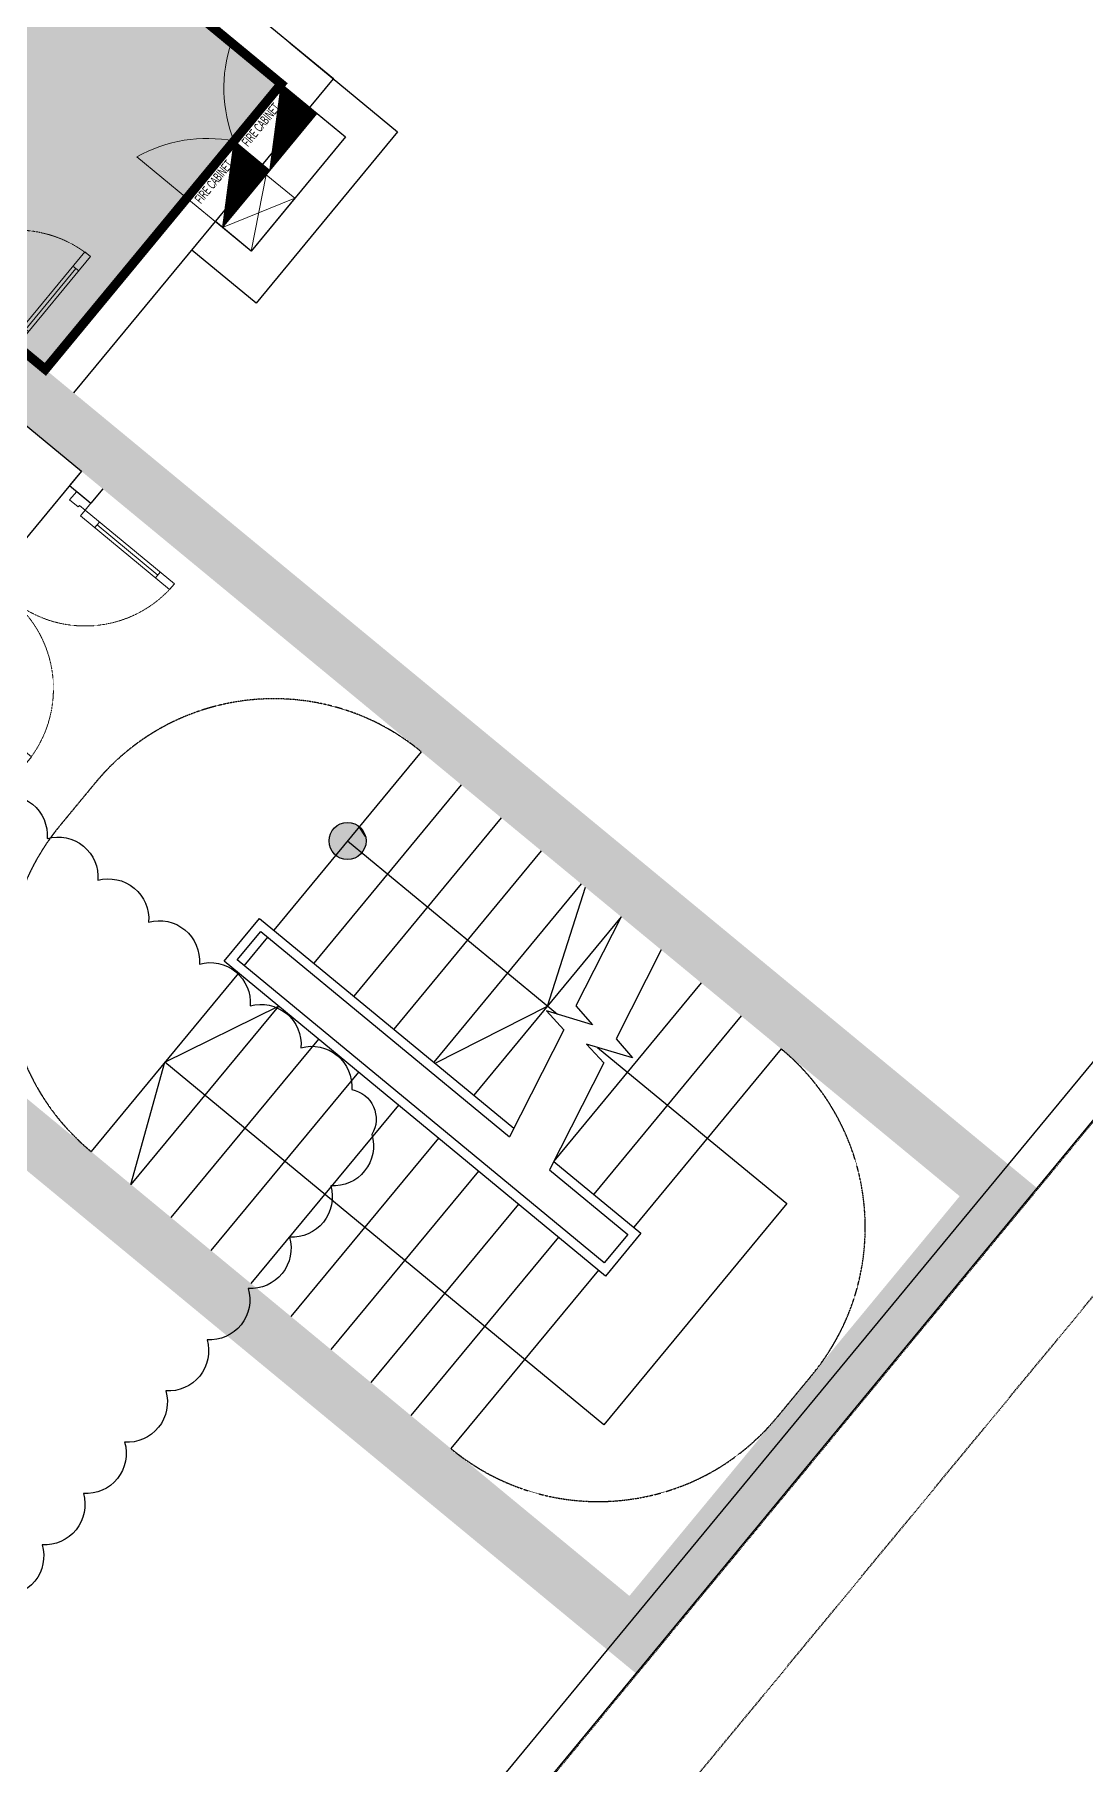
# Model space of a CAD drawing. Header units: millimetres. Extents: x -1307397 to 11565522512, y -626897 to 1138105.
# Drawn here: x 126814 to 132488, y 99717 to 109060 of the extents above; entities that cross this region are included whole.
import ezdxf

# ---------------------------------------------------------------- set-up
doc = ezdxf.new("R2010")
doc.units = ezdxf.units.MM
doc.header["$MEASUREMENT"] = 0
for name, pattern in [('HIDDEN', [0.375, 0.25, -0.125]), ('HIDDEN2', [0.1875, 0.125, -0.0625]), ('Xref_NT1+NT2_MBDV Cot vach_220729$0$CENTERX2', [4, 2.5, -0.5, 0.5, -0.5])]:
    doc.linetypes.add(name, pattern=pattern)
for name, color, linetype in [('A-FLOR-STRS-ARROW', 8, 'Continuous'), ('ccu12-Hatch', 250, 'Continuous'), ('KT-Net manh', 139, 'Continuous'), ('KT-Thay', 7, 'Continuous'), ('KT-Tuong', 1, 'Continuous'), ('SPE-MEP-General', 71, 'Continuous'), ('Xref_NT1+NT2_MBDV Cot vach_220729$0$ccu12-Thay', 7, 'Continuous'), ('Xref_NT1+NT2_MBDV Cot vach_220729$0$KT-Tuong', 1, 'Continuous')]:
    doc.layers.add(name, color=color, linetype=linetype)
doc.layers.add('CUA', color=37, linetype='Continuous', lineweight=13)
doc.layers.add('SPE-MEP-Fire', color=10, linetype='Continuous', lineweight=0)
doc.styles.get("Standard").update_dxf_attribs({"font": 'arial.ttf'})

# ---------------------------------------------------------------- blocks, each defined once
blk = doc.blocks.new('*U82')
for p, q in [((-1260, 525), (-1300, 525)), ((-1280, 100), (-1280, 525)), ((-90, 525), (-50, 525)), ((-70, 100), (-70, 525)), ((-1260, 100), (-1300, 100)), ((-90, 100), (-50, 100))]:
    blk.add_line(p, q)
for points in [[(-1300, 0), (-1260, 0), (-1260, 625), (-1300, 625)], [(-50, 0), (-90, 0), (-90, 625), (-50, 625)], [(-1350, -100), (-1290, -100), (-1290, -40), (-1300, -40), (-1300, 0), (-1350, 0)], [(0, -100), (-60, -100), (-60, -40), (-50, -40), (-50, 0), (0, 0)]]:
    blk.add_lwpolyline(points, close=True)
at = {"linetype": 'HIDDEN2'}
for centre, start, end in [((-1300, 0), 0, 89.99996), ((-50, 0), 90.00004, 180)]:
    blk.add_arc(centre, 625, start, end, dxfattribs=at)
blk = doc.blocks.new('A$C38114C1F')
at = {"layer": 'SPE-MEP-General', "color": 2, "elevation": 0.1}
blk.add_lwpolyline([(-6180, 16667.9, -0.520567), (-6180, 16312.6, -0.520567), (-6180, 15957.3, -0.520567), (-6180, 15602, -0.520567), (-6180, 15246.7, -0.520567), (-6180, 14891.5, -0.520567), (-6180, 14536.2, -0.520567), (-6180, 14180.9, -0.520567), (-6298.1, 13942.1, -0.520567), (-6653.3, 13937.5, -0.520567), (-7008.6, 13933, -0.520567), (-7363.8, 13928.4, -0.520567), (-7719.1, 13923.8, -0.520567), (-8074.4, 13919.3, -0.520567), (-8429.6, 13914.7, -0.520567), (-8784.9, 13910.2, -0.520567), (-9140.2, 13905.6, -0.520567), (-9495.4, 13901.1, -0.520567)], format="xyb", dxfattribs=at)
blk = doc.blocks.new('Fire cabinet 800x250')
at = {"layer": 'SPE-MEP-Fire'}
h = blk.add_hatch(dxfattribs=at)
h.set_pattern_fill('ANSI31', color=256)
h.set_pattern_definition([(45, (-400, -6e-13), (-0.088388348, 0.088388348), [])])
h.paths.add_polyline_path([(0, 0), (-400, 0), (0, 250)])
h = blk.add_hatch(dxfattribs=at)
h.set_pattern_fill('ANSI31', color=256)
h.paths.add_polyline_path([(400, 0), (0, 0), (400, 250)])
for p, q in [((-400, 250), (-400, 600)), ((400, 250), (400, 600))]:
    blk.add_line(p, q, dxfattribs=at)
for points in [[(400, 250), (-400, 250), (-400, 0), (400, 0)], [(0, 0), (-400, 0), (0, 250)], [(400, 0), (0, 0), (400, 250)]]:
    blk.add_lwpolyline(points, close=True, dxfattribs=at)
for centre, start, end in [((-679.5, -123), 28.76222, 68.86593), ((679.5, -123), 111.13407, 151.23778)]:
    blk.add_arc(centre, 775.1, start, end, dxfattribs=at)
at = {"color": 1, "width": 0.5}
for p in [(-377.6, 169.8), (21.9, 169.8)]:
    blk.add_text('FIRE CABINET', height=50, dxfattribs=at).set_placement(p)
blk = doc.blocks.new('trucktnuoctang36')
at = {"layer": 'SPE-MEP-Fire'}
for p, q in [((-5910.4, -11223.9, 0.9), (-5828.8, -10810.8, 0)), ((-6064.6, -11096.5, 0), (-5674.5, -10938.2, 0.9))]:
    blk.add_line(p, q, dxfattribs=at)
at = {"layer": 'SPE-MEP-Fire', "elevation": 0.9}
blk.add_lwpolyline([(-6064.4, -11096.1), (-5910.1, -11223.5), (-5674.5, -10938.2), (-5828.8, -10810.8)], close=True, dxfattribs=at)
at = {"layer": 'SPE-MEP-Fire', "extrusion": (-1.87585e-05, -8.83685e-06, 1), "rotation": 50.44881932549405}
blk.add_blockref('Fire cabinet 800x250', (-5809.4, -10787.9, 0.2), dxfattribs=at)

msp = doc.modelspace()

# ---------------------------------------------------------------- hatches: boundary and pattern name
at = {"layer": 'ccu12-Hatch', "ltscale": 0.5}
h = msp.add_hatch(dxfattribs=at)
h.set_pattern_fill('VATLIEU04', color=256, scale=50, angle=45, pattern_type=2)
h.set_pattern_definition([(95, (-930027.87, 71773.62), (275.776, 231.40354), [37.5, -412.5]), (40, (-930027.87, 71773.62), (-314.99608, 216.88407), [30, -330]), (145.4514, (-930004.9, 71792.9), (-39.21973, 448.28764), [31.8701, -350.57106]), (91.1842, (-930098.6, 71844.33), (435.8465, 318.80688), [56.25, -618.75]), (141.6356, (-930062.26, 71870.9), (-13.9495, 674.85584), [47.80514, -525.8565]), (36.1842, (-930098.6, 71844.33), (-13.95003, 674.85583), [45, -495]), (66, (-930045.55, 71862), (353.38579, 68.69124), [37.5, -412.5]), (11, (-930045.55, 71862), (-170.3543, 342.40422), [30, -330]), (116.4514, (-930016.1, 71867.73), (183.03181, 411.09531), [31.8701, -350.57106]), (82.5, (-930027.87, 71773.62), (-113.396593, 121.994909), [0, -326, 0, -335, 0, -331.25]), (52.5, (-930027.87, 71773.62), (-46.43647, 232.454725), [0, -191, 0, -318.5, 0, -126.25]), (12.5, (-930106.72, 71694.78), (196.709084, 180.760381), [0, -125, 0, -390, 0, -517.5]), (2.5, (-930142.07, 71659.42), (170.79499, 241.579903), [0, -162.5, 0, -259, 0, -367.5]), (90, (-930027.87, 71773.62), (-212.5, 0), []), (90, (-930071.18, 71816.93), (-212.5, 0), [])])
h.paths.add_polyline_path([(122955.5, 106984.6), (121299.9, 104979.8), (123304.6, 103324.3), (124960.2, 105329), (124497.6, 105711.1), (124688.6, 105942.4), (125382.6, 105369.3), (124936.9, 104829.5), (130025.8, 100626.9), (131808.8, 102785.8), (124252.4, 109026.2), (124443.4, 109257.5), (132231.1, 102826.1), (130066.1, 100204.5), (124745.8, 104598.2), (123344.9, 102901.9), (120877.6, 104939.6), (123329.1, 107908.1), (123560.4, 107717.1), (123146.5, 107215.9), (123686.3, 106770.2), (123495.2, 106538.9)])
at = {"layer": 'KT-Net manh'}
h = msp.add_hatch(dxfattribs=at)
h.set_pattern_fill('AR-PARQ1', color=256, scale=100)
h.paths.add_polyline_path([(143936.7, 145425.2), (147098, 142814.4), (148053.2, 143971), (146823.5, 144986.6, 0.172404), (143573.6, 146574.1, 0.150491), (140472.7, 145930.4, 0.090489), (137346.9, 143556.8, -0.00073), (135496.4, 141329.5), (109788.2, 110206.8), (109945.9, 110076.6), (110073.2, 110230.8), (112000.9, 108638.9), (111873.5, 108484.7), (115651.9, 105364.3), (121128.1, 111995.4), (126872.3, 107251.7), (128145.8, 108793.8), (119548.5, 115893.7)])
h.paths.add_polyline_path([(114912.7, 116090.8), (115676.8, 117016.1), (116602.1, 116252), (115837.9, 115326.7)], flags=16)
h.paths.add_polyline_path([(121441.5, 122112), (121696.2, 122420.4), (123623.8, 120828.5), (123369.1, 120520.1)], flags=16)
h.paths.add_polyline_path([(125610.4, 129044.5), (126374.5, 129969.8), (127299.8, 129205.7), (126535.6, 128280.4)], flags=16)
h.paths.add_polyline_path([(131213.9, 135829.8), (131468.6, 136138.3), (133396.3, 134546.3), (133141.6, 134237.9)], flags=16)
h.paths.add_polyline_path([(139253, 143288.2), (139507.7, 143596.6), (140818.1, 142514.5), (140563.4, 142206.2)], flags=16)
h = msp.add_hatch(color=256, dxfattribs=at)
edge = h.paths.add_edge_path(flags=0)
edge.add_arc((128503.9, 104704.5), 100, 230.44883, 590.44883)
h = msp.add_hatch(color=256, dxfattribs=at)
edge = h.paths.add_edge_path(flags=0)
edge.add_arc((128503.9, 104704.5), 100, 230.44883, 590.44883)
msp.add_hatch(color=256, dxfattribs=at).paths.add_polyline_path([(128450.3, 104788.9), (128410.9, 104741.3), (128407.1, 104679.6), (128440.2, 104627.4), (128497.7, 104604.7), (128557.6, 104620.2), (128596.9, 104667.8), (128600.7, 104729.5), (128567.6, 104781.6), (128510.1, 104804.3)], flags=0)
msp.add_hatch(color=256, dxfattribs=at).paths.add_polyline_path([(128450.3, 104788.9), (128410.9, 104741.3), (128407.1, 104679.6), (128440.2, 104627.4), (128497.7, 104604.7), (128557.6, 104620.2), (128596.9, 104667.8), (128600.7, 104729.5), (128567.6, 104781.6), (128510.1, 104804.3)], flags=0)

# ---------------------------------------------------------------- linework, layer by layer
at = {"layer": 'A-FLOR-STRS-ARROW', "elevation": 0}
for points in [[(129981.4, 104295), (129737, 103813.9), (129826.4, 103711.9), (129578.4, 103786.2), (129671.7, 103685.2), (129378.1, 103107.2)], [(130198, 104116.1), (129953.6, 103635), (130043, 103533), (129795, 103607.3), (129888.2, 103506.3), (129594.7, 102928.3)]]:
    msp.add_lwpolyline(points, dxfattribs=at)
at = {"layer": 'Defpoints', "ltscale": 0.5, "elevation": 0}
msp.add_lwpolyline([(123146.5, 107215.9), (124483.7, 108835.1), (127066.8, 106702), (126079.8, 105506.8), (125617.2, 105888.9), (125266.9, 105464.8)], close=True, dxfattribs=at)
at = {"layer": 'KT-Net manh'}
msp.add_line((128600.7, 104729.5, 0), (128567.6, 104781.6, 0), dxfattribs=at)
msp.add_line((128600.7, 104729.5, 0), (128567.6, 104781.6, 0), dxfattribs=at)
at = {"layer": 'KT-Net manh', "color": 3, "linetype": 'Xref_NT1+NT2_MBDV Cot vach_220729$0$CENTERX2', "ltscale": 2, "const_width": 50}
msp.add_lwpolyline([(135496.4, 141329.5, 0.00073), (137346.9, 143556.8, -0.090489), (140472.7, 145930.4, -0.150491), (143573.6, 146574.1, -0.172404), (146823.5, 144986.6), (148053.2, 143971), (147098, 142814.4), (143936.7, 145425.2), (119548.5, 115893.7), (128145.8, 108793.8), (126872.3, 107251.7), (121128.1, 111995.4), (115651.9, 105364.3), (111873.5, 108484.7), (112000.9, 108638.9), (110073.2, 110230.8), (109945.9, 110076.6), (109788.2, 110206.8), (135496.4, 141329.5)], format="xyb", dxfattribs=at)
at = {"layer": 'KT-Net manh', "linetype": 'HIDDEN', "elevation": 0}
for points in [[(128901.9, 105186.5, 0.414131), (127142.3, 105018.8), (126950.9, 104787.1, 0.414131), (127118.9, 103027.5, 1.000029)], [(130844.9, 103581.8, -0.414131), (131013, 101822.2), (130821.6, 101590.5, -0.414131), (129062, 101422.8, -1.000029)]]:
    msp.add_lwpolyline(points, format="xyb", dxfattribs=at)
at = {"layer": 'KT-Net manh', "elevation": 0}
for points in [[(128503.9, 104704.5), (129637.4, 103768.5)], [(128976.6, 103503.6), (129583.4, 103813.1), (129788.6, 104454.2)], [(127334.8, 102849.2), (127516.9, 103509.4), (128130.8, 103813)], [(129854, 103589.6), (130354.4, 103176.3), (130431.5, 103112.6), (130874.9, 102746.5), (129887.9, 101551.4), (127516.9, 103509.4)]]:
    msp.add_lwpolyline(points, dxfattribs=at)
at = {"layer": 'KT-Net manh'}
msp.add_circle((128503.9, 104704.5, 0), 100, dxfattribs=at)
msp.add_circle((128503.9, 104704.5, 0), 100, dxfattribs=at)
at = {"layer": 'KT-Thay', "extrusion": (-8.1449e-09, -9.92109e-09, 1)}
for p, q in [((128901.9, 105186.5, 0), (128105.9, 104222.6, 0)), ((129117.8, 105008.2, 0), (128321.8, 104044.3, 0)), ((129333.7, 104829.9, 0), (128537.7, 103866, 0)), ((129549.6, 104651.6, 0), (128753.6, 103687.7, 0)), ((129765.5, 104473.3, 0), (128969.5, 103509.5, 0)), ((129981.4, 104295, 0), (129185.4, 103331.2, 0)), ((127914.9, 103991.3, 0), (127118.9, 103027.5, 0)), ((130413.2, 103938.4, 0), (129617.2, 102974.6, 0)), ((128130.8, 103813, 0), (127334.8, 102849.2, 0)), ((130629.1, 103760.1, 0), (129833.1, 102796.3, 0)), ((128346.7, 103634.7, 0), (127550.7, 102670.9, 0)), ((130844.9, 103581.8), (130049, 102618, 0)), ((128562.6, 103456.4, 0), (127766.6, 102492.6, 0)), ((128778.5, 103278.1, 0), (127982.5, 102314.3, 0)), ((128994.4, 103099.8, 0), (128198.4, 102136, 0)), ((129210.3, 102921.5, 0), (128414.3, 101957.7, 0)), ((129426.2, 102743.3, 0), (128630.2, 101779.4, 0)), ((129642.1, 102565, 0), (128846.1, 101601.1, 0)), ((129858, 102386.7, 0), (129062, 101422.8))]:
    msp.add_line(p, q, dxfattribs=at)
at = {"layer": 'KT-Thay'}
msp.add_line((127946.7, 104029.9, 0), (128074.1, 104184.1, 0), dxfattribs=at)
at = {"layer": 'KT-Thay', "elevation": 0}
for points in [[(129617.9, 102974), (130087.5, 102586.1), (129896.5, 102354.8), (127837.8, 104055), (128028.8, 104286.3), (129401.3, 103152.9)], [(129594.7, 102928.3), (130017.2, 102579.4), (129889.8, 102425.2), (127908.2, 104061.7), (128035.5, 104215.9), (129378.1, 103107.2)]]:
    msp.add_lwpolyline(points, dxfattribs=at)
at = {"layer": 'KT-Tuong'}
for p, q in [((128145.8, 108793.8), (119548.5, 115893.7)), ((128427.4, 108820.6), (119830.1, 115920.6)), ((126872.3, 107251.7), (128145.8, 108793.8)), ((127026.5, 107124.3), (128427.4, 108820.6))]:
    msp.add_line(p, q, dxfattribs=at)
at = {"layer": 'KT-Tuong', "ltscale": 0.5}
for p, q in [((127066.8, 106702), (127003.1, 106624.9)), ((127003.1, 106624.9), (127118.8, 106529.4)), ((127182.4, 106606.4), (127118.8, 106529.4))]:
    msp.add_line(p, q, dxfattribs=at)
at = {"layer": 'Xref_NT1+NT2_MBDV Cot vach_220729$0$ccu12-Thay', "linetype": 'HIDDEN', "ltscale": 25, "elevation": 0}
for points in [[(162996.7, 126324.4, 0.333078), (161252.8, 133849.2), (146983.5, 145633.4, 0.277833), (141179.7, 146895.9, 0.0638), (138762.1, 145599.3, 0.053904), (136894.3, 143951), (134430.8, 140981.5), (108982.7, 110175.2, 0.072502), (108048.9, 108230.6, 0.050292), (105291.8, 95848.4, 0.0223), (104880.2, 90369.8, 0.496402), (111391.6, 86124.1), (120034.5, 89408.7, 0.081264), (123947.8, 91853.6), (130528.7, 99822.5), (132693.7, 102444.1), (144663.1, 116943, -0.414214), (145224.7, 116996.5), (153400.5, 110244.6, 0.414702), (157065.1, 110597.2), (161772.3, 116297.1)], [(162447.7, 126566.5, 0.332943), (160868.5, 133388.5), (146585.8, 145183.7, 0.278265), (141383.2, 146331.4, 0.063554), (139109.5, 145110.1, 0.053613), (137346.9, 143556.8), (134893, 140598.9), (109464.4, 109816.3, 0.071628), (108620.2, 108046.9, 0.050313), (105887.6, 95777.4, 0.022171), (105480.9, 90383, 0.493834), (111184.1, 86687.1), (119812, 89966, 0.08021), (123516.1, 92273.2), (130066.1, 100204.5), (132231.1, 102826.1), (144200.4, 117325, -0.414214), (145606.7, 117459.1), (153782.5, 110707.2, 0.41477), (156602.1, 110978.9), (161309.6, 116679.2)]]:
    msp.add_lwpolyline(points, format="xyb", dxfattribs=at)
at = {"layer": 'Xref_NT1+NT2_MBDV Cot vach_220729$0$KT-Tuong', "elevation": 0}
for points in [[(162616.1, 126954.5, 0.317505), (160864.6, 133391.7), (146140.8, 145561.3, 0.275766), (140912, 146142, 0.102697), (137343, 143560, 0.002959), (135492.5, 141332.7), (134889.1, 140602.1), (109460.5, 109819.4, 0.071628), (108616.3, 108050.1, 0.050313), (105883.8, 95780.6, 0.022171), (105477, 90386.2, 0.493834), (111180.2, 86690.2), (119808.1, 89969.2, 0.08021), (123512.2, 92276.3), (130062.3, 100207.7), (132227.3, 102829.3), (144196.5, 117328.1, -0.414214), (145602.9, 117462.3), (153778.7, 110710.4, 0.41477), (156598.2, 110982), (161305.8, 116682.3)], [(109984.9, 110140.2), (109621.3, 109700, 0.071311), (108806.7, 107988.9, 0.05032), (106082.4, 95756.9, 0.022125), (105677.3, 90391.1, 0.492853), (111111.1, 86877.9), (119733.9, 90154.9, 0.079842), (123368.5, 92416.4), (129908, 100335.1), (132073, 102956.7), (137229.7, 109203.2)]]:
    msp.add_lwpolyline(points, format="xyb", dxfattribs=at)

# ---------------------------------------------------------------- block references
at = {"layer": 'CUA', "xscale": -1}
for p, rotation in [((125715.7, 108206.8), 320.4488274522181), ((127118.8, 106529.3), 230.4488274522181)]:
    msp.add_blockref('*U82', p, dxfattribs=dict(at, rotation=rotation))

# ---------------------------------------------------------------- next in the draw order: block references
at = {"layer": 'SPE-MEP-General', "rotation": 50.48460169433423}
msp.add_blockref('A$C38114C1F', (143398.5, 99106.3, 0), dxfattribs=at)

# ---------------------------------------------------------------- next in the draw order: linework, layer by layer
at = {"layer": 'KT-Tuong', "elevation": 0}
for points in [[(128191.9, 109015.1), (128774.2, 108534.2), (128009.8, 107609.2), (127663.3, 107895.4)], [(128064.5, 108860.9), (128492.6, 108507.4), (127983, 107890.7), (127790.6, 108049.6)]]:
    msp.add_lwpolyline(points, dxfattribs=at)

# ---------------------------------------------------------------- next in the draw order: block references
at = {"layer": 'KT-Tuong'}
msp.add_blockref('trucktnuoctang36', (133893.3, 119114.1, 0), dxfattribs=at)

doc.saveas('drawing.dxf')
